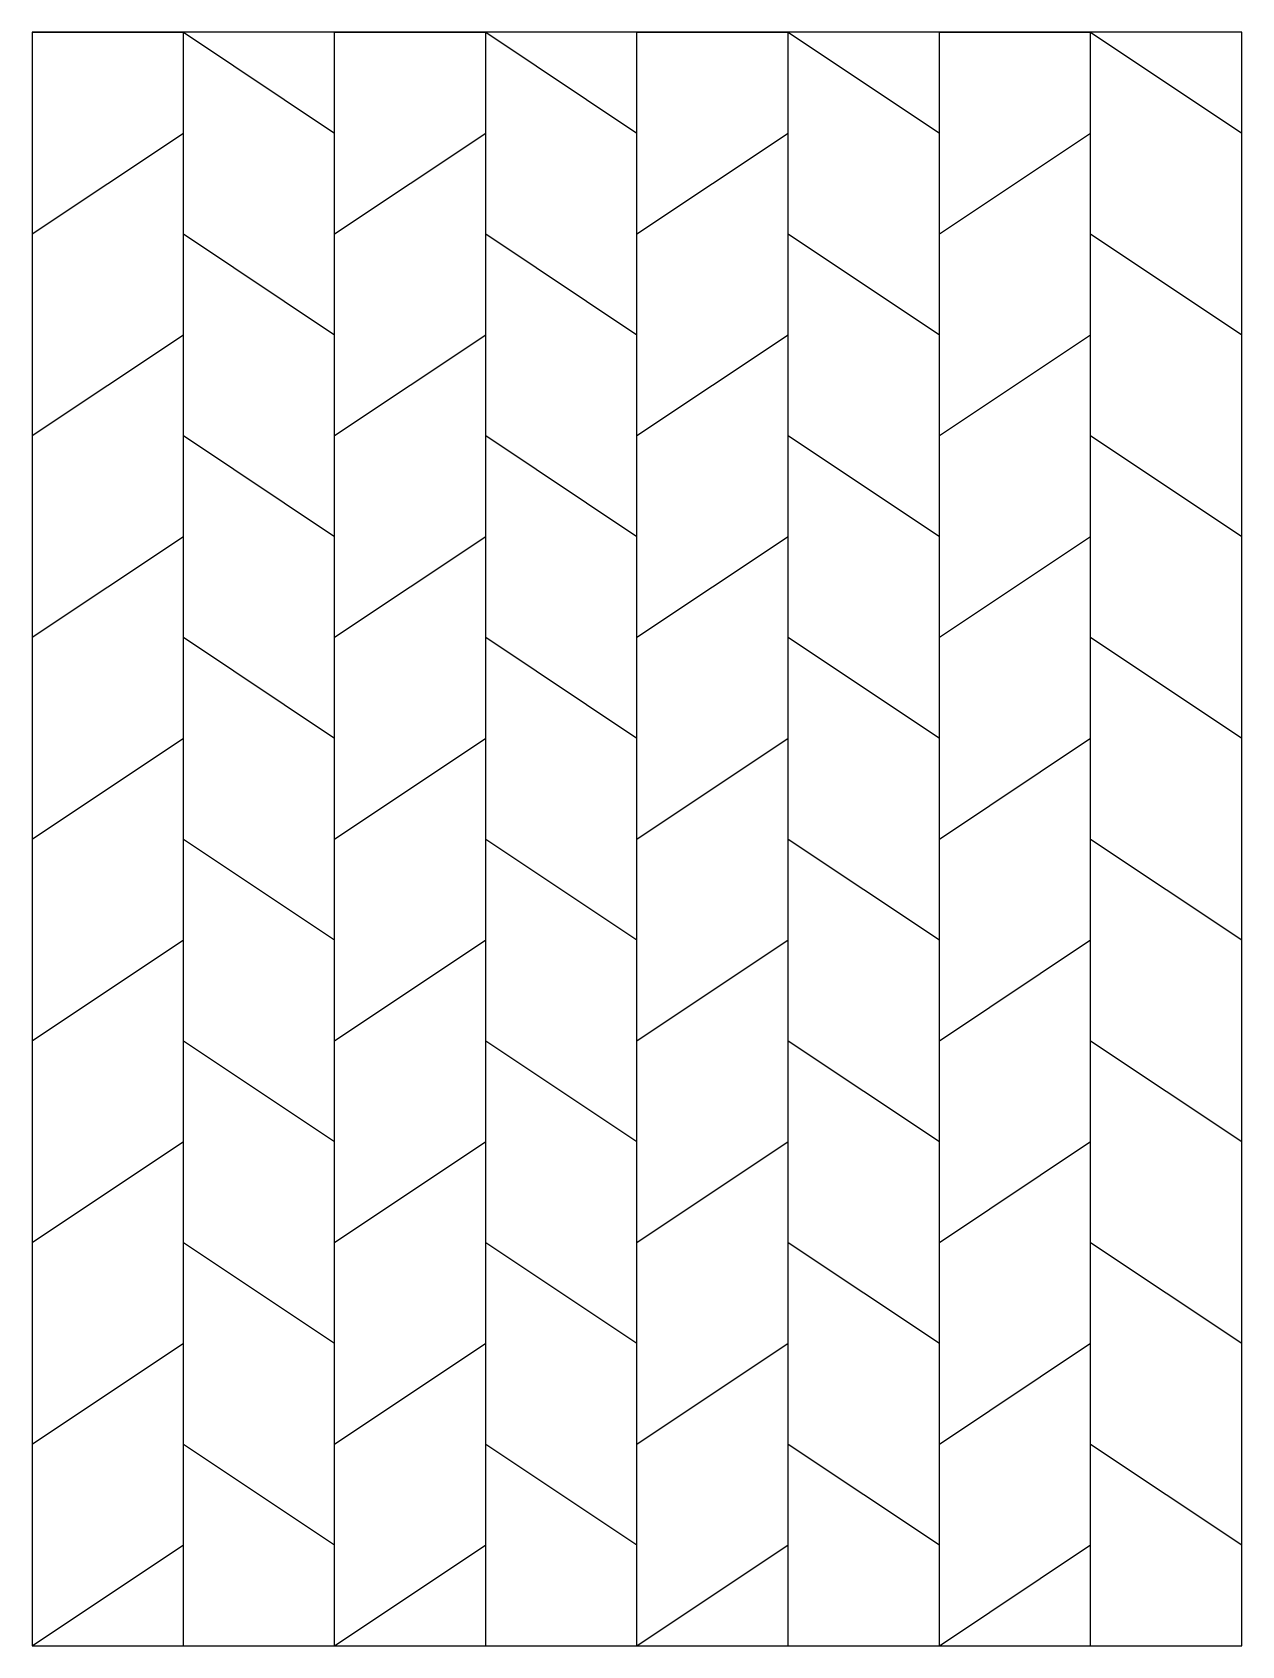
# Model space of a CAD drawing. Header units: metres. Extents: x 0 to 21946, y 0 to 29261.
import ezdxf

# ---------------------------------------------------------------- set-up
doc = ezdxf.new("R2010")
doc.units = ezdxf.units.M
doc.layers.add('GLASS_OUTER_CUT', color=1, linetype='Continuous')
doc.layers.add('V_GROOVE_ENGRAVE', color=2, linetype='Continuous')

msp = doc.modelspace()

# ---------------------------------------------------------------- linework, layer by layer
at = {"layer": 'GLASS_OUTER_CUT'}
msp.add_lwpolyline([(0, 0), (21945.6, 0), (21945.6, 29260.8), (0, 29260.8), (0, 0)], dxfattribs=at)
at = {"layer": 'V_GROOVE_ENGRAVE'}
for p, q in [((0, 29260.8), (2743.2, 29260.8)), ((2743.2, 0), (2743.2, 29260.8)), ((2743.2, 29260.8), (5486.4, 27432)), ((5486.4, 0), (5486.4, 29260.8)), ((5486.4, 29260.8), (8229.6, 29260.8)), ((8229.6, 0), (8229.6, 29260.8)), ((8229.6, 29260.8), (10972.8, 27432)), ((10972.8, 0), (10972.8, 29260.8)), ((10972.8, 29260.8), (13716, 29260.8)), ((13716, 0), (13716, 29260.8)), ((13716, 29260.8), (16459.2, 27432)), ((16459.2, 0), (16459.2, 29260.8)), ((16459.2, 29260.8), (19202.4, 29260.8)), ((19202.4, 0), (19202.4, 29260.8)), ((19202.4, 29260.8), (21945.6, 27432)), ((0, 25603.2), (2743.2, 27432)), ((5486.4, 25603.2), (8229.6, 27432)), ((10972.8, 25603.2), (13716, 27432)), ((16459.2, 25603.2), (19202.4, 27432)), ((2743.2, 25603.2), (5486.4, 23774.4)), ((8229.6, 25603.2), (10972.8, 23774.4)), ((13716, 25603.2), (16459.2, 23774.4)), ((19202.4, 25603.2), (21945.6, 23774.4)), ((0, 21945.6), (2743.2, 23774.4)), ((5486.4, 21945.6), (8229.6, 23774.4)), ((10972.8, 21945.6), (13716, 23774.4)), ((16459.2, 21945.6), (19202.4, 23774.4)), ((2743.2, 21945.6), (5486.4, 20116.8)), ((8229.6, 21945.6), (10972.8, 20116.8)), ((13716, 21945.6), (16459.2, 20116.8)), ((19202.4, 21945.6), (21945.6, 20116.8)), ((0, 18288), (2743.2, 20116.8)), ((5486.4, 18288), (8229.6, 20116.8)), ((10972.8, 18288), (13716, 20116.8)), ((16459.2, 18288), (19202.4, 20116.8)), ((2743.2, 18288), (5486.4, 16459.2)), ((8229.6, 18288), (10972.8, 16459.2)), ((13716, 18288), (16459.2, 16459.2)), ((19202.4, 18288), (21945.6, 16459.2)), ((0, 14630.4), (2743.2, 16459.2)), ((5486.4, 14630.4), (8229.6, 16459.2)), ((10972.8, 14630.4), (13716, 16459.2)), ((16459.2, 14630.4), (19202.4, 16459.2)), ((2743.2, 14630.4), (5486.4, 12801.6)), ((8229.6, 14630.4), (10972.8, 12801.6)), ((13716, 14630.4), (16459.2, 12801.6)), ((19202.4, 14630.4), (21945.6, 12801.6)), ((0, 10972.8), (2743.2, 12801.6)), ((5486.4, 10972.8), (8229.6, 12801.6)), ((10972.8, 10972.8), (13716, 12801.6)), ((16459.2, 10972.8), (19202.4, 12801.6)), ((2743.2, 10972.8), (5486.4, 9144)), ((8229.6, 10972.8), (10972.8, 9144)), ((13716, 10972.8), (16459.2, 9144)), ((19202.4, 10972.8), (21945.6, 9144)), ((0, 7315.2), (2743.2, 9144)), ((5486.4, 7315.2), (8229.6, 9144)), ((10972.8, 7315.2), (13716, 9144)), ((16459.2, 7315.2), (19202.4, 9144)), ((2743.2, 7315.2), (5486.4, 5486.4)), ((8229.6, 7315.2), (10972.8, 5486.4)), ((13716, 7315.2), (16459.2, 5486.4)), ((19202.4, 7315.2), (21945.6, 5486.4)), ((0, 3657.6), (2743.2, 5486.4)), ((5486.4, 3657.6), (8229.6, 5486.4)), ((10972.8, 3657.6), (13716, 5486.4)), ((16459.2, 3657.6), (19202.4, 5486.4)), ((2743.2, 3657.6), (5486.4, 1828.8)), ((8229.6, 3657.6), (10972.8, 1828.8)), ((13716, 3657.6), (16459.2, 1828.8)), ((19202.4, 3657.6), (21945.6, 1828.8)), ((0, 0), (2743.2, 1828.8)), ((5486.4, 0), (8229.6, 1828.8)), ((10972.8, 0), (13716, 1828.8)), ((16459.2, 0), (19202.4, 1828.8)), ((2743.2, 0), (5486.4, 0)), ((8229.6, 0), (10972.8, 0)), ((13716, 0), (16459.2, 0)), ((19202.4, 0), (21945.6, 0))]:
    msp.add_line(p, q, dxfattribs=at)

doc.saveas('drawing.dxf')
